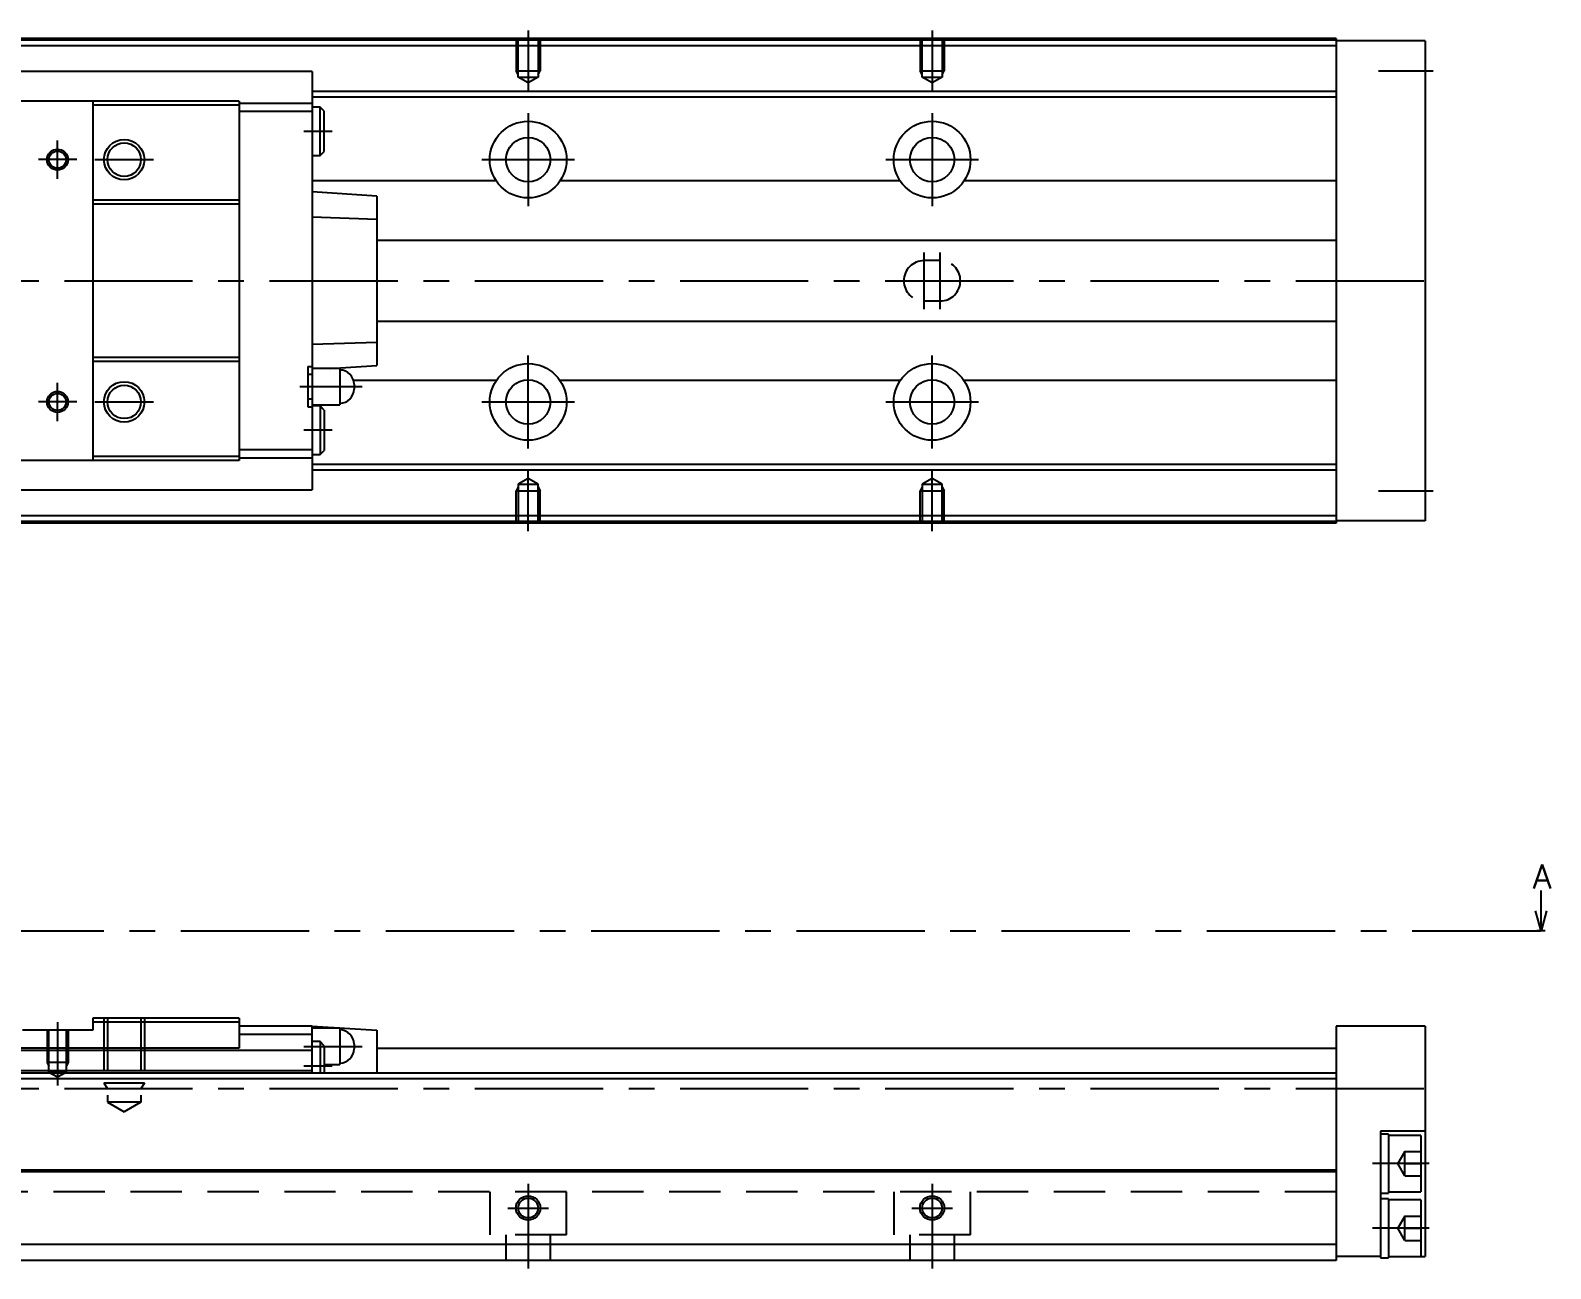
# Model space of a CAD drawing. Extents: x -2 to 671, y -8 to 279.
# Drawn here: x 483.2 to 671.3, y 9 to 162.3 of the extents above; entities that cross this region are included whole.
import ezdxf

# ---------------------------------------------------------------- set-up
doc = ezdxf.new("R2010")
doc.units = 0
doc.header["$LTSCALE"] = 0.5
doc.linetypes.add('CENTER', pattern=[50.8, 31.75, -6.35, 6.35, -6.35])
doc.linetypes.add('DASHED', pattern=[19.05, 12.7, -6.35])
for name, color, linetype in [('MSM_CENTER', 1, 'CENTER'), ('MSM_CONTINUOUS', 7, 'CONTINUOUS'), ('MSM_DASHED', 4, 'DASHED'), ('MSM_NARROW', 5, 'CONTINUOUS'), ('MSM_PART_NUMBER', 7, 'CONTINUOUS')]:
    doc.layers.add(name, color=color, linetype=linetype)
doc.styles.get("Standard").update_dxf_attribs({"font": 'txt.shx', "height": 3, "bigfont": 'bigfont.shx'})

msp = doc.modelspace()

# ---------------------------------------------------------------- linework, layer by layer
at = {"layer": 'MSM_CENTER'}
for p, q in [((544.76, 162.3), (544.76, 154.79)), ((594.76, 162.3), (594.76, 154.79)), ((650.01, 157.3), (656.76, 157.3)), ((544.76, 152.05), (544.76, 140.55)), ((594.76, 152.05), (594.76, 140.55)), ((486.51, 143.93), (486.51, 148.66)), ((520.51, 149.8), (517.01, 149.8)), ((488.88, 146.3), (484.15, 146.3)), ((491.14, 146.3), (498.39, 146.3)), ((539.01, 146.3), (550.51, 146.3)), ((589.01, 146.3), (600.51, 146.3)), ((593.76, 127.8), (593.76, 134.8)), ((595.76, 127.8), (595.76, 134.8)), ((258.76, 131.3), (657.76, 131.3)), ((544.76, 110.55), (544.76, 122.05)), ((594.76, 110.55), (594.76, 122.05)), ((486.51, 113.93), (486.51, 118.66)), ((516.51, 118.2), (524.21, 118.2)), ((488.88, 116.3), (484.15, 116.3)), ((491.14, 116.3), (498.39, 116.3)), ((539.01, 116.3), (550.51, 116.3)), ((589.01, 116.3), (600.51, 116.3)), ((520.51, 112.8), (517.01, 112.8)), ((544.76, 100.3), (544.76, 107.81)), ((594.76, 100.3), (594.76, 107.81)), ((650.01, 105.3), (656.76, 105.3)), ((247.76, 50.8), (670.12, 50.8)), ((486.51, 39.5), (486.51, 31.69)), ((517.01, 36.5), (524.21, 36.5)), ((517.01, 34.1), (520.51, 34.1)), ((258.76, 31.3), (657.76, 31.3)), ((656.26, 22), (649.26, 22)), ((544.76, 19.5), (544.76, 9)), ((594.76, 19.5), (594.76, 9)), ((542.26, 16.5), (547.26, 16.5)), ((592.26, 16.5), (597.26, 16.5)), ((656.26, 14), (649.26, 14))]:
    msp.add_line(p, q, dxfattribs=at)
at = {"layer": 'MSM_CONTINUOUS'}
for p, q in [((644.76, 161.3), (294.76, 161.3)), ((644.76, 161.1), (294.76, 161.1)), ((644.76, 160.4), (294.76, 160.4)), ((644.76, 161.3), (644.76, 101.3)), ((655.76, 161), (644.76, 161)), ((655.76, 161), (655.76, 101.6)), ((518.01, 157.2), (471.51, 157.2)), ((518.01, 157.2), (518.01, 105.4)), ((644.76, 154.75), (518.01, 154.75)), ((509.01, 153.55), (480.51, 153.55)), ((490.86, 153.55), (490.86, 109.05)), ((509.01, 153.05), (490.86, 153.05)), ((509.01, 153.55), (509.01, 109.05)), ((518.01, 153.25), (509.01, 153.25)), ((644.76, 154.05), (518.01, 154.05)), ((519.01, 152.8), (518.01, 152.8)), ((519.51, 152.3), (519.01, 152.8)), ((519.01, 146.8), (519.01, 152.8)), ((518.01, 152.25), (509.01, 152.25)), ((519.51, 147.3), (519.51, 152.3)), ((518.01, 146.8), (519.01, 146.8)), ((519.01, 146.8), (519.51, 147.3)), ((540.81, 143.66), (518.01, 143.66)), ((590.81, 143.66), (548.71, 143.66)), ((644.76, 143.66), (598.71, 143.66)), ((509.01, 141.3), (490.86, 141.3)), ((526.01, 141.77), (518.01, 142.3)), ((526.01, 141.77), (526.01, 120.83)), ((509.01, 140.8), (490.86, 140.8)), ((526.01, 138.9), (518.01, 139.16)), ((644.76, 136.3), (526.01, 136.3)), ((526.01, 126.3), (644.76, 126.3)), ((518.01, 123.44), (526.01, 123.7)), ((509.01, 121.8), (490.86, 121.8)), ((509.01, 121.3), (490.86, 121.3)), ((517.51, 120.7), (517.51, 115.7)), ((517.51, 120.7), (518.01, 120.7)), ((521.46, 120.45), (518.01, 120.45)), ((520.27, 120.45), (526.01, 120.83)), ((521.46, 120.45), (521.46, 115.95)), ((518.01, 119.7), (517.51, 119.7)), ((540.81, 118.94), (523.15, 118.94)), ((590.81, 118.94), (548.71, 118.94)), ((644.76, 118.94), (598.71, 118.94)), ((517.51, 116.7), (518.01, 116.7)), ((523.21, 118.5), (523.21, 117.9)), ((517.51, 115.7), (518.01, 115.7)), ((518.01, 115.95), (521.46, 115.95)), ((519.01, 115.8), (518.01, 115.8)), ((519.01, 115.8), (519.01, 109.8)), ((519.51, 115.3), (519.01, 115.8)), ((519.51, 115.3), (519.51, 110.3)), ((509.01, 109.55), (490.86, 109.55)), ((518.01, 110.35), (509.01, 110.35)), ((518.01, 109.35), (509.01, 109.35)), ((518.01, 109.8), (519.01, 109.8)), ((519.01, 109.8), (519.51, 110.3)), ((509.01, 109.05), (480.51, 109.05)), ((644.76, 108.55), (518.01, 108.55)), ((644.76, 107.85), (518.01, 107.85)), ((471.51, 105.4), (518.01, 105.4)), ((644.76, 102.2), (294.76, 102.2)), ((644.76, 101.5), (294.76, 101.5)), ((644.76, 101.3), (294.76, 101.3)), ((655.76, 101.6), (644.76, 101.6)), ((670.12, 50.8), (670.12, 55.8)), ((670.12, 50.8), (669.45, 53.3)), ((670.79, 53.3), (670.12, 50.8)), ((670.62, 50.8), (669.62, 50.8)), ((490.86, 40), (490.86, 38.5)), ((509.01, 40), (490.86, 40)), ((509.01, 40), (509.01, 36.29)), ((490.86, 38.5), (482.16, 38.5)), ((509.01, 39.5), (490.86, 39.5)), ((518.01, 39), (509.01, 39)), ((518.01, 38), (509.01, 38)), ((518.01, 39), (526.01, 38.5)), ((518.01, 33.2), (518.01, 39)), ((521.46, 38.75), (518.01, 38.75)), ((521.46, 38.75), (521.46, 34.25)), ((526.01, 38.5), (526.01, 33.2)), ((644.76, 39), (644.76, 10)), ((655.76, 39), (644.76, 39)), ((655.76, 39), (655.76, 10.5)), ((518.01, 36), (471.51, 36)), ((509.01, 36.29), (480.51, 36.29)), ((519.01, 37.1), (518.01, 37.1)), ((519.51, 36.6), (519.01, 37.1)), ((519.01, 37.1), (519.01, 33.2)), ((519.51, 36.6), (519.51, 33.2)), ((523.21, 36.8), (523.21, 36.2)), ((526.01, 36.3), (644.76, 36.3)), ((519.51, 34.25), (521.46, 34.25)), ((644.76, 33.2), (294.76, 33.2)), ((644.76, 32.5), (294.76, 32.5)), ((518.01, 33.5), (471.51, 33.5)), ((655.76, 26), (650.26, 26)), ((650.26, 26), (650.26, 10.35)), ((651.26, 25.65), (650.26, 25.65)), ((651.26, 25.65), (651.26, 18.35)), ((655.26, 25.5), (651.26, 25.5)), ((655.26, 25.5), (655.26, 18.5)), ((644.76, 21.2), (294.76, 21.2)), ((644.76, 21), (294.76, 21)), ((650.26, 18.35), (651.26, 18.35)), ((651.26, 17.65), (650.26, 17.65)), ((651.26, 18.5), (655.26, 18.5)), ((651.26, 17.65), (651.26, 10.35)), ((655.26, 17.5), (651.26, 17.5)), ((655.26, 17.5), (655.26, 10.5)), ((644.76, 12), (294.76, 12)), ((644.76, 10), (294.76, 10)), ((650.26, 10.5), (644.76, 10.5)), ((650.26, 10.35), (651.26, 10.35)), ((651.26, 10.5), (655.76, 10.5))]:
    msp.add_line(p, q, dxfattribs=at)
for centre, radius in [((544.76, 146.3), 4.75), ((594.76, 146.3), 4.75), ((544.76, 146.3), 2.75), ((594.76, 146.3), 2.75), ((486.51, 146.3), 1.06), ((486.51, 146.3), 1.06), ((494.76, 146.3), 2.07), ((494.76, 146.3), 2.07), ((544.76, 116.3), 4.75), ((594.76, 116.3), 4.75), ((544.76, 116.3), 2.75), ((594.76, 116.3), 2.75), ((486.51, 116.3), 1.06), ((486.51, 116.3), 1.06), ((494.76, 116.3), 2.07), ((494.76, 116.3), 2.07), ((544.76, 16.5), 1.23), ((594.76, 16.5), 1.23)]:
    msp.add_circle(centre, radius, dxfattribs=at)
for centre, start, end in [((521.46, 118.5), 0, 90), ((521.46, 117.9), 270, 0), ((521.46, 36.8), 0, 90), ((521.46, 36.2), 270, 0)]:
    msp.add_arc(centre, 1.75, start, end, dxfattribs=at)
at = {"layer": 'MSM_DASHED'}
for p, q in [((543.26, 161.3), (543.26, 157.3)), ((543.53, 156.5), (543.53, 161.3)), ((545.99, 161.3), (545.99, 156.5)), ((546.26, 161.3), (546.26, 157.3)), ((593.26, 161.3), (593.26, 157.3)), ((593.53, 156.5), (593.53, 161.3)), ((595.99, 161.3), (595.99, 156.5)), ((596.26, 161.3), (596.26, 157.3)), ((543.53, 156.83), (543.26, 157.3)), ((543.26, 157.3), (546.26, 157.3)), ((543.53, 156.5), (545.99, 156.5)), ((544.76, 155.79), (543.53, 156.5)), ((545.99, 156.5), (544.76, 155.79)), ((545.99, 156.83), (546.26, 157.3)), ((593.53, 156.83), (593.26, 157.3)), ((593.26, 157.3), (596.26, 157.3)), ((593.53, 156.5), (595.99, 156.5)), ((594.76, 155.79), (593.53, 156.5)), ((595.99, 156.5), (594.76, 155.79)), ((595.99, 156.83), (596.26, 157.3)), ((595.76, 133.8), (593.76, 133.8)), ((593.76, 128.8), (595.76, 128.8)), ((543.53, 105.77), (543.26, 105.3)), ((544.76, 106.81), (543.53, 106.1)), ((543.53, 106.1), (543.53, 101.3)), ((543.53, 106.1), (545.99, 106.1)), ((545.99, 106.1), (544.76, 106.81)), ((545.99, 101.3), (545.99, 106.1)), ((545.99, 105.77), (546.26, 105.3)), ((593.53, 105.77), (593.26, 105.3)), ((594.76, 106.81), (593.53, 106.1)), ((593.53, 106.1), (593.53, 101.3)), ((593.53, 106.1), (595.99, 106.1)), ((595.99, 106.1), (594.76, 106.81)), ((595.99, 101.3), (595.99, 106.1)), ((595.99, 105.77), (596.26, 105.3)), ((543.26, 101.3), (543.26, 105.3)), ((543.26, 105.3), (546.26, 105.3)), ((546.26, 101.3), (546.26, 105.3)), ((593.26, 101.3), (593.26, 105.3)), ((593.26, 105.3), (596.26, 105.3)), ((596.26, 101.3), (596.26, 105.3)), ((492.26, 40), (492.26, 32)), ((492.69, 40), (492.69, 29.6)), ((496.83, 40), (496.83, 29.6)), ((497.26, 40), (497.26, 32)), ((485.21, 38.5), (485.21, 34.5)), ((485.45, 33.3), (485.45, 38.5)), ((487.57, 38.5), (487.57, 33.3)), ((487.81, 38.5), (487.81, 34.5)), ((487.81, 34.5), (485.21, 34.5)), ((485.21, 34.5), (485.45, 34.08)), ((487.81, 34.5), (487.57, 34.08)), ((486.51, 32.69), (485.45, 33.3)), ((485.45, 33.3), (487.57, 33.3)), ((487.57, 33.3), (486.51, 32.69)), ((492.26, 32), (497.26, 32)), ((492.26, 32), (492.69, 31.25)), ((497.26, 32), (496.83, 31.25)), ((496.83, 29.6), (492.69, 29.6)), ((492.69, 29.6), (494.76, 28.41)), ((496.83, 29.6), (494.76, 28.41)), ((653.26, 23.5), (652.4, 22)), ((653.26, 20.5), (653.26, 23.5)), ((653.26, 23.5), (655.26, 23.5)), ((653.26, 20.5), (652.4, 22)), ((653.26, 22), (655.26, 22)), ((653.26, 20.5), (655.26, 20.5)), ((644.76, 18.5), (294.76, 18.5)), ((540.01, 18.5), (540.01, 13.2)), ((549.51, 13.2), (549.51, 18.5)), ((590.01, 18.5), (590.01, 13.2)), ((599.51, 13.2), (599.51, 18.5)), ((653.26, 15.5), (652.4, 14)), ((653.26, 12.5), (653.26, 15.5)), ((653.26, 15.5), (655.26, 15.5)), ((549.51, 13.2), (540.01, 13.2)), ((542.01, 13.2), (542.01, 10)), ((547.51, 10), (547.51, 13.2)), ((599.51, 13.2), (590.01, 13.2)), ((592.01, 13.2), (592.01, 10)), ((597.51, 10), (597.51, 13.2)), ((653.26, 12.5), (652.4, 14)), ((653.26, 14), (655.26, 14)), ((653.26, 12.5), (655.26, 12.5))]:
    msp.add_line(p, q, dxfattribs=at)
for centre, start, end in [((593.76, 131.3), 90, 270), ((595.76, 131.3), 270, 90)]:
    msp.add_arc(centre, 2.5, start, end, dxfattribs=at)
at = {"layer": 'MSM_NARROW'}
for centre, radius in [((494.76, 146.3), 2.5), ((486.51, 146.3), 1.3), ((494.76, 116.3), 2.5), ((486.51, 116.3), 1.3), ((544.76, 16.5), 1.5), ((594.76, 16.5), 1.5)]:
    msp.add_circle(centre, radius, dxfattribs=at)

# ---------------------------------------------------------------- texts
at = {"layer": 'MSM_PART_NUMBER'}
msp.add_text('A', height=3, dxfattribs=at).set_placement((669.12, 56.05))

doc.saveas('drawing.dxf')
